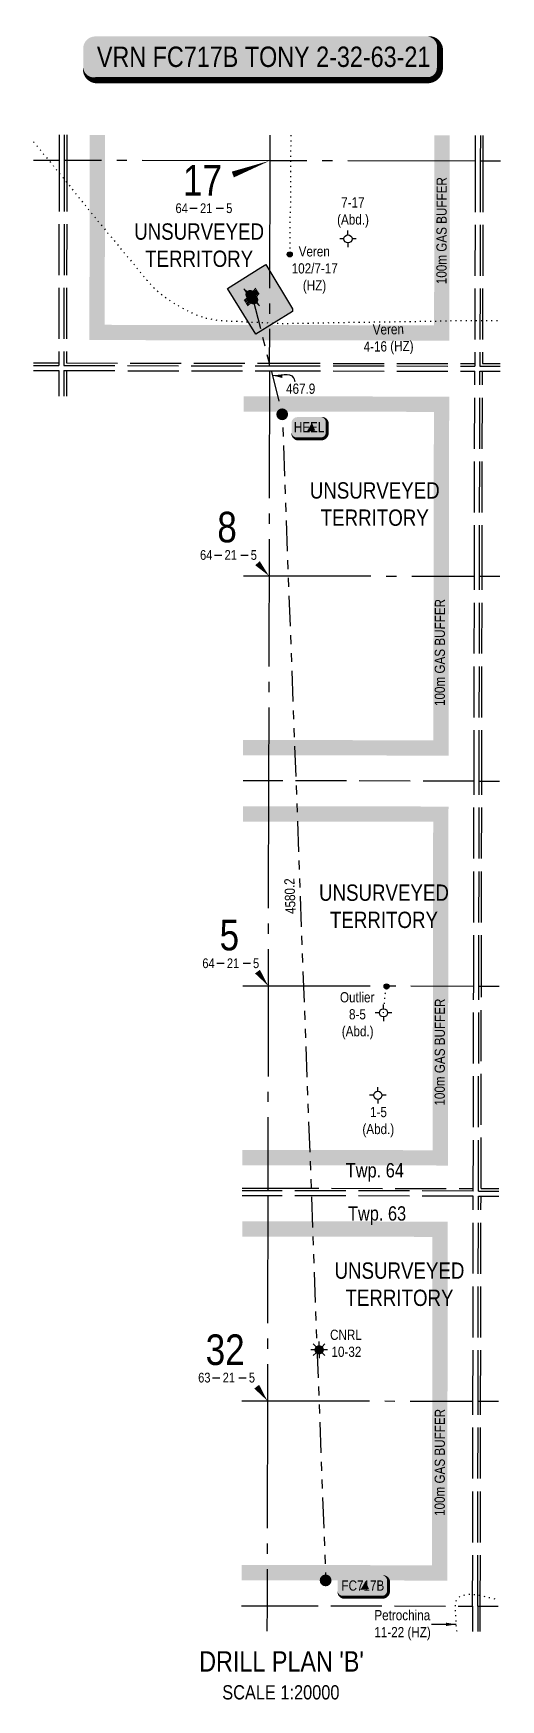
# Model space of a CAD drawing. Extents: x 488725 to 500076, y 6037625 to 6043497.
# Drawn here: x 495300 to 495758, y 6038045 to 6039679 of the extents above; entities that cross this region are included whole.
import ezdxf
from ezdxf.enums import TextEntityAlignment as Align

# ---------------------------------------------------------------- set-up
doc = ezdxf.new("R2010")
doc.units = 0
doc.header["$LTSCALE"] = 5
for name, pattern in [('foc-DOT', [1, 0.2, -0.8]), ('foc-DRILLPATH', [14.75, 6, -1.75, 1.75, -1.75, 1.75, -1.75]), ('foc-QUARTERLINE', [33, 25, -3, 2, -3]), ('foc-UNSURVEYED', [12.5, 10, -2.5])]:
    doc.linetypes.add(name, pattern=pattern)
for name, color, linetype in [('10', 1, 'Continuous'), ('9', 3, 'Continuous'), ('ABADATA-DRILL-T', 8, 'Continuous'), ('AS-DRILL', 8, 'foc-DOT'), ('AS-TARGET-GAS', 182, 'Continuous'), ('AS-TARGET-GAS-H', 181, 'Continuous'), ('D-TXT', 6, 'Continuous'), ('DETAIL-T', 7, 'Continuous'), ('L-BD', 7, 'Continuous'), ('L-MON', 1, 'Continuous'), ('L-QSEC', 8, 'foc-QUARTERLINE'), ('L-SECLBL', 7, 'Continuous'), ('L-UNS-T', 3, 'Continuous'), ('L-USEC', 7, 'foc-UNSURVEYED'), ('P-PDRILLPATH', 12, 'foc-DRILLPATH'), ('P-PROPOSED', 10, 'Continuous'), ('P-PROPOSED-H', 21, 'Continuous')]:
    doc.layers.add(name, color=color, linetype=linetype)
doc.styles.add('80', font='ARIALN.TTF', dxfattribs={"height": 10})
doc.styles.add('80CG', font='ARIALN.TTF', dxfattribs={"height": 10})
doc.styles.add('80L', font='ARIALN.TTF', dxfattribs={"height": 10})
doc.styles.add('SIMPLEX', font='ARIALN.TTF')
doc.dimstyles.new('Compass 5 000', dxfattribs={"dimscale": 5, "dimtxt": 9, "dimasz": 2, "dimexe": 0.2, "dimexo": 0.0625, "dimgap": 0.5, "dimtad": 0, "dimtih": 1, "dimtoh": 1, "dimzin": 0, "dimdsep": 46, "dimtxsty": '80CG', "dimcen": 0.1, "dimse1": 1, "dimse2": 1, "dimclrd": 256, "dimclrt": 256, "dimaunit": 1, "dimadec": 4, "dimazin": 0, "dimtfac": 0.06, "dimtofl": 0, "dimtmove": 0, "dimatfit": 1, "dimfxl": 0.2, "dimtolj": 1, "dimtzin": 0, "dimlwd": -1, "dimarcsym": 0})

# ---------------------------------------------------------------- blocks, each defined once
blk = doc.blocks.new('WC')
at = {"layer": 'L-MON'}
h = blk.add_hatch(color=255, dxfattribs=at)
h.dxf.hatch_style = 1
edge = h.paths.add_edge_path()
edge.add_arc((0, 0), 0.9, 0, 360)
at = {"layer": 'L-MON', "color": 240, "flags": 128}
for points in [[(-0.62, 0.5), (-1.23, 1.12)], [(0.52, 0.61), (1.13, 1.21)], [(-1.18, -1.18), (-0.56, -0.57)], [(1.16, -1.18), (0.56, -0.57)]]:
    blk.add_lwpolyline(points, dxfattribs=at)
at = {"layer": 'L-MON', "color": 240}
for radius in [0.8, 0.373]:
    blk.add_circle((0, 0), radius, dxfattribs=at)
blk = doc.blocks.new('BH-Existing')
at = {"layer": 'ABADATA-DRILL-T'}
h = blk.add_hatch(color=256, dxfattribs=at)
h.dxf.hatch_style = 1
edge = h.paths.add_edge_path()
edge.add_arc((0, 0), 0.5, 0, 360)
blk.add_circle((0, 0), 0.5, dxfattribs=at)
blk = doc.blocks.new('GABD')
for p, q in [((-0.81, 0), (-1.62, 0)), ((0, 0.81), (0, 1.62)), ((1.62, 0), (0.81, 0)), ((0, -0.81), (0, -1.62))]:
    blk.add_line(p, q)
blk.add_circle((0, 0), 0.8)
blk = doc.blocks.new('GAS')
h = blk.add_hatch(color=255)
h.dxf.hatch_style = 1
edge = h.paths.add_edge_path()
edge.add_arc((0, 0), 0.9, 0, 360)
for p, q in [((-0.81, 0), (-1.62, 0)), ((-0.57, 0.57), (-1.14, 1.14)), ((0, 0.81), (0, 1.62)), ((0.57, 0.57), (1.14, 1.14)), ((1.62, 0), (0.81, 0)), ((-0.57, -0.57), (-1.14, -1.14)), ((0, -0.81), (0, -1.62)), ((1.14, -1.14), (0.57, -0.57))]:
    blk.add_line(p, q)
blk.add_circle((0, 0), 0.8)
blk = doc.blocks.new('L-SECLBL')
at = {"layer": '9', "color": 7}
for p, q in [((-5.1, -27.8), (-12.3, -27.8)), ((20.7, -27.8), (13.5, -27.8))]:
    blk.add_line(p, q, dxfattribs=at)
at = {"layer": '10', "color": 2, "style": 'SIMPLEX'}
blk.add_attdef('SEC', text='', height=30, dxfattribs=at).set_placement((0, 0), align=Align.MIDDLE)
at = {"layer": '10', "color": 5, "style": '80L'}
blk.add_attdef('TWP', text='', height=9.5, dxfattribs=at).set_placement((-14.4, -27.4), align=Align.MIDDLE_RIGHT)
blk.add_attdef('RGE', text='', height=9.5, dxfattribs=at).set_placement((3.6, -27.4), align=Align.MIDDLE_CENTER)
blk.add_attdef('MER', text='', height=9.5, dxfattribs=at).set_placement((23.2, -27.4), align=Align.MIDDLE_LEFT)
blk = doc.blocks.new('plbh')
at = {"layer": 'L-MON'}
h = blk.add_hatch(color=255, dxfattribs=at)
h.dxf.hatch_style = 1
edge = h.paths.add_edge_path()
edge.add_arc((0, 0), 1.16, 0, 360)
h = blk.add_hatch(color=256, dxfattribs=at)
h.dxf.hatch_style = 1
h.paths.add_polyline_path([(-0.96, 0, 1), (0.96, 0, 1)])
h.paths.add_polyline_path([(0.91, 0, -1), (-0.91, 0, -1)], flags=16)
h.paths.add_polyline_path([(0.45, 0, -1), (-0.45, 0, -1)], flags=0)
h = blk.add_hatch(color=256, dxfattribs=at)
h.dxf.hatch_style = 1
h.paths.add_polyline_path([(-0.45, 0, 1), (0.45, 0, 1)])
h.paths.add_polyline_path([(0.4, 0, -1), (-0.4, 0, -1)], flags=16)
at = {"layer": 'L-MON', "color": 240}
for radius in [0.96, 0.91, 0.45, 0.4]:
    blk.add_circle((0, 0), radius, dxfattribs=at)
blk = doc.blocks.new('*U523')
h = blk.add_hatch(color=254)
edge = h.paths.add_edge_path()
edge.add_line((-19, -11.5), (19, -11.5))
edge.add_arc((19, -5.5), 6, 270, 360)
edge.add_line((25, -5.5), (25, 4))
edge.add_arc((19, 4), 6, 0, 90)
edge.add_line((19, 10), (-19, 10))
edge.add_arc((-19, 4), 6, 90, 180)
edge.add_line((-25, 4), (-25, -5.5))
edge.add_arc((-19, -5.5), 6, 180, 270)
at = {"color": 1, "flags": 128}
blk.add_lwpolyline([(-19, -11.5, 3, 3, 0), (19, -11.5, 3, 3, 0.414214), (25, -5.5, 3, 3, 0), (25, 4, 3, 0, 0.414214), (19, 10, 0, 0, 0), (-19, 10, 0, 0, 0.414214), (-25, 4, 0, 0, 0), (-25, -5.5, 0, 3, 0.414214)], format="xyseb", close=True, dxfattribs=at)
blk.add_lwpolyline([(5.8, -3.4, 0, 10, 0), (0, 0, 5, 5, 0)], format="xyseb", dxfattribs=at)
at = {"color": 1, "style": '80'}
blk.add_attdef('ENTER_TEXT_001', (-36, -5), '', height=10, dxfattribs=at)
blk = doc.blocks.new('*U524')
h = blk.add_hatch(color=254)
edge = h.paths.add_edge_path()
edge.add_line((-11.5, -11.5), (11.5, -11.5))
edge.add_arc((11.5, -5.5), 6, 270, 360)
edge.add_line((17.5, -5.5), (17.5, 4))
edge.add_arc((11.5, 4), 6, 0, 90)
edge.add_line((11.5, 10), (-11.5, 10))
edge.add_arc((-11.5, 4), 6, 90, 180)
edge.add_line((-17.5, 4), (-17.5, -5.5))
edge.add_arc((-11.5, -5.5), 6, 180, 270)
at = {"color": 1, "flags": 128}
blk.add_lwpolyline([(-11.5, -11.5, 3, 3, 0), (11.5, -11.5, 3, 3, 0.414214), (17.5, -5.5, 3, 3, 0), (17.5, 4, 3, 0, 0.414214), (11.5, 10, 0, 0, 0), (-11.5, 10, 0, 0, 0.414214), (-17.5, 4, 0, 0, 0), (-17.5, -5.5, 0, 3, 0.414214)], format="xyseb", close=True, dxfattribs=at)
blk.add_lwpolyline([(5.8, -3.4, 0, 10, 0), (0, 0, 5, 5, 0)], format="xyseb", dxfattribs=at)
at = {"color": 1, "style": '80'}
blk.add_attdef('ENTER_TEXT_001', (-36, -5), '', height=10, dxfattribs=at)
blk = doc.blocks.new('*U525')
h = blk.add_hatch(color=255)
edge = h.paths.add_edge_path()
edge.add_line((-81.5, -11.5), (81.5, -11.5))
edge.add_arc((81.5, -5.5), 6, 270, 360)
edge.add_line((87.5, -5.5), (87.5, 4))
edge.add_arc((81.5, 4), 6, 0, 90)
edge.add_line((81.5, 10), (-81.5, 10))
edge.add_arc((-81.5, 4), 6, 90, 180)
edge.add_line((-87.5, 4), (-87.5, -5.5))
edge.add_arc((-81.5, -5.5), 6, 180, 270)
at = {"color": 14, "flags": 128}
blk.add_lwpolyline([(-81.5, -11.5, 3, 3, 0), (81.5, -11.5, 3, 3, 0.414214), (87.5, -5.5, 3, 3, 0), (87.5, 4, 3, 0, 0.414214), (81.5, 10, 0, 0, 0), (-81.5, 10, 0, 0, 0.414214), (-87.5, 4, 0, 0, 0), (-87.5, -5.5, 0, 3, 0.414214)], format="xyseb", close=True, dxfattribs=at)
at = {"color": 14, "style": '80'}
blk.add_attdef('ENTER_TEXT_001', (-26.85, -4.92), '', height=10, dxfattribs=at)

msp = doc.modelspace()

# ---------------------------------------------------------------- hatches: boundary and pattern name
at = {"layer": 'AS-TARGET-GAS-H'}
h = msp.add_hatch(color=256, dxfattribs=at)
h.dxf.hatch_style = 1
h.paths.add_polyline_path([(495707.851, 6039579.151), (495692.858, 6039579.177), (495692.539, 6039393.006), (495369.59, 6039393.46), (495369.977, 6039579.597), (495354.985, 6039579.628), (495354.567, 6039378.489), (495707.506, 6039377.993)])
h = msp.add_hatch(color=256, dxfattribs=at)
h.dxf.hatch_style = 1
h.paths.add_polyline_path([(495707.341, 6039323.055), (495505.977, 6039323.338), (495505.949, 6039308.346), (495692.323, 6039308.084), (495691.77, 6038985.987), (495505.338, 6038986.247), (495505.309, 6038971.254), (495706.736, 6038970.974)])
h = msp.add_hatch(color=256, dxfattribs=at)
h.dxf.hatch_style = 1
h.paths.add_polyline_path([(495706.651, 6038921), (495505.215, 6038921.282), (495505.186, 6038906.29), (495691.633, 6038906.029), (495691.081, 6038583.934), (495504.575, 6038584.195), (495504.547, 6038569.203), (495706.047, 6038568.92)])
h = msp.add_hatch(color=256, dxfattribs=at)
h.dxf.hatch_style = 1
h.paths.add_polyline_path([(495705.953, 6038513.919), (495504.443, 6038514.201), (495504.414, 6038499.209), (495690.935, 6038498.948), (495690.381, 6038176.864), (495503.804, 6038177.126), (495503.776, 6038162.134), (495705.348, 6038161.851)])
at = {"layer": 'P-PROPOSED-H'}
h = msp.add_hatch(color=256, dxfattribs=at)
h.dxf.hatch_style = 1
h.paths.add_polyline_path([(495489.89, 6039429.142), (495522.809, 6039449.573), (495527.688, 6039452.515), (495553.859, 6039409.12), (495553.685, 6039406.671), (495517.699, 6039384.337)])

# ---------------------------------------------------------------- linework, layer by layer
at = {"layer": 'AS-DRILL', "flags": 128}
for points in [[(495299.952, 6039572.922), (495302.263, 6039570.132), (495306.571, 6039564.755), (495315.314, 6039554.116), (495319.657, 6039548.784), (495324.01, 6039543.444), (495328.376, 6039538.12), (495332.693, 6039532.76), (495337.019, 6039527.399), (495341.334, 6039522.032), (495345.632, 6039516.647), (495354.277, 6039505.919), (495362.958, 6039495.255), (495367.301, 6039489.918), (495376.122, 6039479.371), (495380.503, 6039474.069), (495384.84, 6039468.725), (495389.238, 6039463.437), (495393.629, 6039458.153), (495398.062, 6039452.901), (495402.473, 6039447.619), (495406.78, 6039442.267), (495411.146, 6039436.96), (495415.744, 6039431.85), (495420.721, 6039427.088), (495426.024, 6039422.716), (495431.508, 6039418.584), (495437.223, 6039414.796), (495443.186, 6039411.377), (495449.222, 6039408.085), (495455.399, 6039405.063), (495461.726, 6039402.373), (495468.235, 6039400.198), (495481.739, 6039397.754), (495488.588, 6039397.407), (495502.334, 6039396.845), (495516.072, 6039396.074), (495518.951, 6039396.002), (495529.843, 6039395.524), (495533.277, 6039395.297), (495540.164, 6039394.986), (495543.056, 6039394.916), (495549.953, 6039394.892), (495556.839, 6039395), (495567.182, 6039395.144), (495574.062, 6039395.266), (495580.95, 6039395.422), (495587.83, 6039395.555), (495594.711, 6039395.689), (495601.591, 6039395.833), (495608.474, 6039395.946), (495615.359, 6039396.025), (495622.234, 6039396.121), (495629.115, 6039396.21), (495636.002, 6039396.284), (495642.903, 6039396.367), (495649.77, 6039396.476), (495656.658, 6039396.597), (495663.549, 6039396.706), (495670.426, 6039396.807), (495677.307, 6039396.898), (495691.095, 6039397.123), (495697.983, 6039397.281), (495711.749, 6039397.591), (495718.626, 6039397.715), (495725.469, 6039397.739), (495732.359, 6039397.697), (495739.249, 6039397.711), (495753.014, 6039397.811), (495757.46, 6039397.871)], [(495552.043, 6039579.341), (495552.021, 6039576.249), (495551.917, 6039569.031), (495551.814, 6039561.787), (495551.805, 6039554.577), (495551.777, 6039547.352), (495551.743, 6039540.137), (495551.73, 6039532.912), (495551.774, 6039525.691), (495551.798, 6039518.466), (495551.667, 6039511.254), (495551.426, 6039504.024), (495551.165, 6039496.807), (495551.016, 6039489.598), (495550.99, 6039482.355), (495551.017, 6039475.127), (495551.028, 6039467.882), (495551.027, 6039466.035), (495551.031, 6039462.535)], [(495642.732, 6038718.941), (495642.732, 6038718.941), (495642.742, 6038718.921), (495642.799, 6038718.811), (495642.891, 6038718.711), (495642.974, 6038718.763), (495643.037, 6038718.938), (495643.032, 6038719.1), (495642.957, 6038719.243), (495642.91, 6038719.411), (495642.853, 6038719.626), (495642.749, 6038719.821), (495642.554, 6038719.881), (495642.456, 6038719.786), (495642.433, 6038719.689), (495642.416, 6038719.641), (495642.403, 6038719.676), (495642.386, 6038719.762), (495642.356, 6038719.892), (495642.341, 6038719.924), (495642.334, 6038719.944), (495642.334, 6038719.974), (495642.346, 6038720.019), (495642.369, 6038720.089), (495642.392, 6038720.182), (495642.419, 6038720.291), (495642.46, 6038720.426), (495642.51, 6038720.596), (495642.575, 6038720.794), (495642.643, 6038721.014), (495642.711, 6038721.261), (495642.777, 6038721.536), (495642.84, 6038721.843), (495642.895, 6038722.186), (495642.949, 6038722.57), (495643.004, 6038722.985), (495643.06, 6038723.425), (495643.129, 6038723.893), (495643.207, 6038724.37), (495643.285, 6038724.855), (495643.384, 6038725.362), (495643.51, 6038725.902), (495643.654, 6038726.479), (495643.807, 6038727.096), (495643.946, 6038727.751), (495644.06, 6038728.438), (495644.139, 6038729.151), (495644.18, 6038729.871), (495644.196, 6038730.578), (495644.21, 6038731.273), (495644.231, 6038731.953), (495644.26, 6038732.616), (495644.281, 6038733.266), (495644.31, 6038733.898), (495644.361, 6038734.513), (495644.427, 6038735.118), (495644.491, 6038735.72), (495644.549, 6038736.298), (495644.603, 6038736.832), (495644.666, 6038737.332), (495644.752, 6038737.81), (495644.841, 6038738.252), (495644.921, 6038738.682), (495645.005, 6038739.104), (495645.066, 6038739.512), (495645.106, 6038739.894), (495645.147, 6038740.254), (495645.208, 6038740.576), (495645.278, 6038740.856), (495645.351, 6038741.114), (495645.419, 6038741.371), (495645.487, 6038741.626), (495645.555, 6038741.866), (495645.61, 6038742.078), (495645.661, 6038742.278), (495645.711, 6038742.478), (495645.754, 6038742.665), (495645.789, 6038742.845), (495645.82, 6038743.008), (495645.873, 6038743.32), (495645.9, 6038743.48), (495645.928, 6038743.633), (495645.946, 6038743.76), (495645.966, 6038743.935), (495645.982, 6038744.192), (495645.97, 6038744.492), (495645.972, 6038744.537)], [(495715.015, 6038111.864), (495714.951, 6038112.486), (495714.831, 6038113.818), (495714.671, 6038115.236), (495714.454, 6038116.822), (495714.217, 6038118.437), (495714.088, 6038120.052), (495714.055, 6038121.617), (495714.003, 6038123.103), (495713.956, 6038124.58), (495713.928, 6038126.033), (495713.878, 6038127.338), (495713.808, 6038128.656), (495713.738, 6038130.136), (495713.663, 6038131.558), (495713.578, 6038132.886), (495713.511, 6038134.196), (495713.461, 6038135.501), (495713.401, 6038136.919), (495713.431, 6038138.471), (495713.639, 6038140.081), (495714.052, 6038141.653), (495714.684, 6038143.089), (495715.589, 6038144.343), (495716.761, 6038145.458), (495718.103, 6038146.393), (495719.599, 6038147.09), (495721.342, 6038147.627), (495723.466, 6038148.046), (495725.941, 6038148.339), (495728.696, 6038148.474), (495731.769, 6038148.311), (495735.26, 6038147.755), (495737.237, 6038147.363), (495738.959, 6038147.023), (495739.201, 6038146.977), (495740.706, 6038146.687), (495742.423, 6038146.332), (495744.267, 6038145.881), (495746.218, 6038145.382), (495748.35, 6038144.838), (495750.604, 6038144.257), (495753.015, 6038143.675), (495755.29, 6038143.148)]]:
    msp.add_lwpolyline(points, dxfattribs=at)
at = {"layer": 'L-QSEC'}
for p, q in [((495531.415, 6039579.394), (495531.367, 6039554.381)), ((495324.914, 6039554.674), (495299.901, 6039554.709)), ((495531.367, 6039554.381), (495329.946, 6039554.662)), ((495531.367, 6039554.381), (495530.984, 6039353.254)), ((495732.795, 6039554.1), (495531.367, 6039554.381)), ((495757.782, 6039554.064), (495737.827, 6039554.093)), ((495531.012, 6039348.29), (495530.249, 6038946.234)), ((495505.643, 6039147.297), (495732.025, 6039146.98)), ((495737.053, 6039146.972), (495757.013, 6039146.944)), ((495530.249, 6038946.234), (495529.487, 6038544.181)), ((495504.881, 6038745.241), (495731.336, 6038744.924)), ((495736.363, 6038744.917), (495756.323, 6038744.889)), ((495529.477, 6038539.153), (495529.096, 6038338.132)), ((495504.109, 6038338.168), (495730.638, 6038337.849)), ((495529.096, 6038338.132), (495528.715, 6038137.113)), ((495735.665, 6038337.842), (495755.624, 6038337.814)), ((495528.715, 6038137.113), (495528.668, 6038112.126))]:
    msp.add_line(p, q, dxfattribs=at)
at = {"layer": 'L-SECLBL', "flags": 128}
for points in [[(495531.367, 6039554.381, 0, 5.997, 0), (495495.224, 6039540.87, 0, 0, 0)], [(495530.63, 6039147.262, 0, 5.997, 0), (495519.402, 6039159.668, 0, 0, 0)], [(495529.868, 6038745.206, 0, 5.997, 0), (495519.39, 6038759.083, 0, 0, 0)], [(495529.096, 6038338.132, 0, 5.997, 0), (495518.618, 6038352.009, 0, 0, 0)]]:
    msp.add_lwpolyline(points, format="xyseb", dxfattribs=at)
at = {"layer": 'L-USEC'}
for p, q in [((495324.966, 6039579.687), (495324.914, 6039554.674)), ((495329.998, 6039579.68), (495329.946, 6039554.663)), ((495332.515, 6039579.676), (495332.463, 6039554.658)), ((495732.838, 6039579.108), (495732.795, 6039554.1)), ((495737.869, 6039579.101), (495737.827, 6039554.091)), ((495740.387, 6039579.097), (495740.344, 6039554.087)), ((495324.914, 6039554.674), (495324.501, 6039356.056)), ((495329.946, 6039554.663), (495329.533, 6039356.046)), ((495332.463, 6039554.658), (495332.05, 6039356.04)), ((495732.795, 6039554.1), (495732.454, 6039355.483)), ((495737.827, 6039554.091), (495737.486, 6039355.474)), ((495740.344, 6039554.087), (495740.003, 6039355.47)), ((495299.647, 6039353.58), (495324.492, 6039353.544)), ((495299.65, 6039356.097), (495324.496, 6039356.061)), ((495324.492, 6039353.544), (495324.496, 6039353.544)), ((495324.496, 6039356.061), (495324.501, 6039356.061)), ((495324.501, 6039356.056), (495324.496, 6039353.544)), ((495329.533, 6039356.046), (495329.528, 6039353.537)), ((495329.528, 6039353.537), (495530.985, 6039353.254)), ((495332.05, 6039356.051), (495530.988, 6039355.771)), ((495530.985, 6039353.254), (495732.449, 6039352.971)), ((495530.988, 6039355.771), (495732.452, 6039355.488)), ((495732.449, 6039352.971), (495732.45, 6039352.971)), ((495732.454, 6039355.483), (495732.45, 6039352.971)), ((495732.452, 6039355.488), (495732.454, 6039355.488)), ((495737.486, 6039355.474), (495737.482, 6039352.964)), ((495737.482, 6039352.964), (495757.436, 6039352.935)), ((495740.003, 6039355.477), (495757.44, 6039355.452)), ((495299.64, 6039348.616), (495324.627, 6039348.58)), ((495324.627, 6039348.58), (495324.575, 6039323.593)), ((495329.654, 6039348.573), (495329.602, 6039323.586)), ((495329.654, 6039348.573), (495531.012, 6039348.29)), ((495332.167, 6039348.569), (495332.115, 6039323.583)), ((495531.012, 6039348.29), (495732.37, 6039348.007)), ((495732.025, 6039146.98), (495732.37, 6039348.007)), ((495737.053, 6039146.971), (495737.398, 6039348)), ((495737.398, 6039348), (495757.357, 6039347.971)), ((495739.565, 6039146.969), (495739.91, 6039347.996)), ((495731.681, 6038945.952), (495732.025, 6039146.98)), ((495736.708, 6038945.943), (495737.053, 6039146.971)), ((495739.22, 6038945.941), (495739.565, 6039146.969)), ((495530.249, 6038946.234), (495505.262, 6038946.27)), ((495731.681, 6038945.952), (495530.249, 6038946.234)), ((495731.336, 6038744.924), (495731.681, 6038945.952)), ((495736.363, 6038744.915), (495736.708, 6038945.943)), ((495736.708, 6038945.945), (495756.668, 6038945.917)), ((495738.876, 6038744.914), (495739.22, 6038945.941)), ((495730.991, 6038543.898), (495731.336, 6038744.924)), ((495736.019, 6038543.891), (495736.363, 6038744.915)), ((495738.535, 6038546.4), (495738.876, 6038744.914)), ((495529.477, 6038539.153), (495504.49, 6038539.188)), ((495529.484, 6038544.181), (495504.5, 6038544.216)), ((495504.504, 6038546.728), (495529.491, 6038546.693)), ((495730.983, 6038538.871), (495529.477, 6038539.153)), ((495730.991, 6038543.898), (495529.484, 6038544.181)), ((495529.491, 6038546.693), (495730.996, 6038546.411)), ((495730.638, 6038337.849), (495730.983, 6038538.871)), ((495735.665, 6038337.841), (495736.01, 6038538.864)), ((495736.01, 6038538.864), (495755.97, 6038538.836)), ((495736.019, 6038543.891), (495755.978, 6038543.863)), ((495738.177, 6038337.839), (495738.522, 6038538.86)), ((495738.535, 6038546.4), (495755.983, 6038546.376)), ((495730.292, 6038136.829), (495730.638, 6038337.849)), ((495735.319, 6038136.821), (495735.665, 6038337.841)), ((495737.832, 6038136.819), (495738.177, 6038337.839)), ((495503.728, 6038137.148), (495528.715, 6038137.113)), ((495528.715, 6038137.113), (495730.292, 6038136.829)), ((495730.292, 6038136.829), (495730.249, 6038111.842)), ((495735.319, 6038136.821), (495735.277, 6038111.835)), ((495735.319, 6038136.822), (495755.279, 6038136.794)), ((495737.789, 6038111.832), (495737.832, 6038136.819))]:
    msp.add_line(p, q, dxfattribs=at)
at = {"layer": 'P-PDRILLPATH', "flags": 128}
msp.add_lwpolyline([(495514.851, 6039419.028), (495543.605, 6039305.692), (495586.184, 6038162.021)], dxfattribs=at)
at = {"layer": 'P-PROPOSED', "flags": 128}
msp.add_lwpolyline([(495489.89, 6039429.142), (495522.809, 6039449.573), (495527.688, 6039452.515), (495553.859, 6039409.12), (495553.685, 6039406.671), (495517.699, 6039384.337), (495489.89, 6039429.142)], close=True, dxfattribs=at)

# ---------------------------------------------------------------- block references
ref = msp.add_blockref('*U525', (495523.353, 6039656.374), dxfattribs=dict(xscale=1.998433534649899, yscale=1.998433534649899, zscale=1.998433534649899))
ref.add_attrib('ENTER_TEXT_001', 'VRN FC717B TONY 2-32-63-21', (495361.937, 6039646.375), dxfattribs={"color": 14, "height": 19.98434, "style": '80'})
at = {"layer": 'ABADATA-DRILL-T', "linetype": 'Continuous', "xscale": 4.9974073, "yscale": 4.9974073, "zscale": 4.9974073}
for name, p in [('GABD', (495608.052, 6039477.736)), ('GABD', (495642.891, 6038718.711)), ('GABD', (495637.367, 6038637.779)), ('GAS', (495579.804, 6038388.169))]:
    msp.add_blockref(name, p, dxfattribs=at)
at = {"layer": 'ABADATA-DRILL-T', "xscale": 4.9974073, "yscale": 4.9974073, "zscale": 4.9974073}
for p in [(495551.031, 6039462.535), (495645.972, 6038744.537)]:
    msp.add_blockref('BH-Existing', p, dxfattribs=at)
at = {"layer": 'L-BD', "linetype": 'Continuous'}
ref = msp.add_blockref('*U524', (495570.225, 6039293.052), dxfattribs=dict(at, xscale=0.99948146, yscale=0.99948146, zscale=0.99948146))
ref.add_attrib('ENTER_TEXT_001', 'HEEL', (495555.048, 6039288.055), dxfattribs={"layer": '0', "color": 1, "height": 9.9948, "style": '80'})
ref = msp.add_blockref('*U523', (495622.857, 6038156.982), dxfattribs=dict(at, xscale=0.9989517148365709, yscale=0.9989517148365709, zscale=0.9989517148365709))
ref.add_attrib('ENTER_TEXT_001', 'FC717B', (495601.689, 6038151.984), dxfattribs={"layer": '0', "color": 1, "height": 9.9895, "style": '80'})
at = {"layer": 'L-MON', "color": 2, "xscale": 4.9974073, "yscale": 4.9974073, "zscale": 4.9974073}
for p in [(495512.25, 6039423.204), (495512.9, 6039422.161), (495513.55, 6039421.117), (495514.2, 6039420.074), (495514.849, 6039419.03), (495515.499, 6039417.986)]:
    msp.add_blockref('WC', p, dxfattribs=at)
at = {"layer": 'L-MON', "xscale": 4.9974073, "yscale": 4.9974073, "zscale": 4.9974073}
for p in [(495543.605, 6039305.692), (495586.184, 6038162.021)]:
    msp.add_blockref('plbh', p, dxfattribs=at)
at = {"layer": 'L-SECLBL', "xscale": 0.99948146, "yscale": 0.99948146, "zscale": 0.99948146}
for p, values in [((495465.502, 6039535.215), {'SEC': '17', 'TWP': '64', 'RGE': '21', 'MER': '5'}), ((495489.559, 6039195.111), {'SEC': '8', 'TWP': '64', 'RGE': '21', 'MER': '5'}), ((495491.805, 6038794.702), {'SEC': '5', 'TWP': '64', 'RGE': '21', 'MER': '5'}), ((495487.717, 6038388.296), {'SEC': '32', 'TWP': '63', 'RGE': '21', 'MER': '5'})]:
    msp.add_blockref('L-SECLBL', p, dxfattribs=at).add_auto_attribs(values)

# ---------------------------------------------------------------- texts
at = {"layer": 'ABADATA-DRILL-T', "linetype": 'Continuous', "char_height": 9.99481, "attachment_point": 1, "style": '80L'}
for s, width, insert in [('\\pi6.0698,t36.054;7-17\\P\\pi2.0951,tz;(Abd.)', 33.98375, (495595.373, 6039518.442)), ('\\pi0.33953;Outlier\\P\\pi9.1856,t39.17;8-5\\P\\pi2.0951,tz;(Abd.)', 33.98375, (495599.911, 6038738.924)), ('\\pi9.5708,t39.555;1-5\\P\\pi2.0951,tz;(Abd.)', 33.98375, (495620.138, 6038626.383)), ('\\pi0.2079;CNRL\\P\\pi1.5749;10-32', 30.59795, (495590.344, 6038407.91))]:
    msp.add_mtext_dynamic_manual_height_columns(s, width=width, gutter_width=200.105, heights=[0], dxfattribs=dict(at, insert=insert))
at = {"layer": 'ABADATA-DRILL-T', "char_height": 9.99481, "attachment_point": 1, "style": '80L'}
for s, width, insert in [('\\pi8.0454;Veren\\P\\pi1.1765;102/7-17\\P\\pi12.143;(HZ)', 45.78213, (495551.727, 6039470.477)), ('\\pi8.674;Petrochina\\P\\pi8.6399;11-22 (HZ)', 70.70371, (495625.301, 6038132.914))]:
    msp.add_mtext_dynamic_manual_height_columns(s, width=width, gutter_width=50.026, heights=[0], dxfattribs=dict(at, insert=insert))
at = {"layer": 'ABADATA-DRILL-T', "insert": (495622.922, 6039393.668), "char_height": 9.99481, "attachment_point": 1, "rotation": 0.946002, "style": '80L'}
msp.add_mtext_dynamic_manual_height_columns('\\pi9.3756;Veren\\P\\pi0.14435;4-16 (HZ)', width=48.44243, gutter_width=50.026, heights=[0], dxfattribs=at)
at = {"layer": 'AS-TARGET-GAS', "char_height": 9.99481, "attachment_point": 1, "rotation": 89.90151, "style": '80L'}
for insert in [(495694.761, 6039433.342), (495693.07, 6039019.607), (495692.998, 6038627.702), (495692.987, 6038225.252)]:
    msp.add_mtext_dynamic_manual_height_columns('100m GAS BUFFER', width=104.97722, gutter_width=190, heights=[0], dxfattribs=dict(at, insert=insert))
at = {"layer": 'D-TXT', "color": 3, "char_height": 13.9927, "attachment_point": 1, "style": '80L'}
for s, insert in [('Twp. 64', (495605.922, 6038571.253)), ('Twp. 63', (495608.114, 6038528.91))]:
    msp.add_mtext_dynamic_manual_height_columns(s, width=101.3954, gutter_width=47.5, heights=[0], dxfattribs=dict(at, insert=insert))
at = {"layer": 'DETAIL-T', "color": 3, "insert": (495420.905, 6038092.528), "char_height": 19.98434, "width": 241.29326, "attachment_point": 1, "style": '80CG'}
msp.add_mtext("\\pi41.35;DRILL PLAN 'B'\\P\\pi63.941;{\\H0.7x;SCALE 1:20000}", dxfattribs=at)
at = {"layer": 'L-BD', "style": '80L'}
msp.add_text('467.9', height=9.9948, dxfattribs=at).set_placement((495561.711, 6039330.827), align=Align.MIDDLE)
msp.add_text('4580.2', height=9.9948, rotation=92.1322, dxfattribs=at).set_placement((495551.197, 6038833.108), align=Align.MIDDLE)
at = {"layer": 'L-UNS-T', "color": 3, "char_height": 16.00834, "attachment_point": 5, "style": '80L'}
for insert in [(495462.168, 6039471.488), (495634.354, 6039217.564), (495643.374, 6038823.089), (495658.583, 6038452.395)]:
    msp.add_mtext_dynamic_manual_height_columns('UNSURVEYED TERRITORY', width=126.34853, gutter_width=47.475, heights=[0], dxfattribs=dict(at, insert=insert))

# ---------------------------------------------------------------- leaders
at = {"layer": 'ABADATA-DRILL-T', "path_type": 1}
msp.add_leader([(495714.18, 6038118.898), (495689.822, 6038118.898)], dimstyle='Compass 5 000', override={"dimgap": 0.5, "dimtad": 0}, dxfattribs=at)
at = {"layer": 'L-BD', "path_type": 1}
msp.add_leader([(495533.905, 6039343.924), (495554.462, 6039341.937), (495555.911, 6039337.912)], dimstyle='Compass 5 000', override={"dimgap": 0.5, "dimtad": 0}, dxfattribs=at)

doc.saveas('drawing.dxf')
